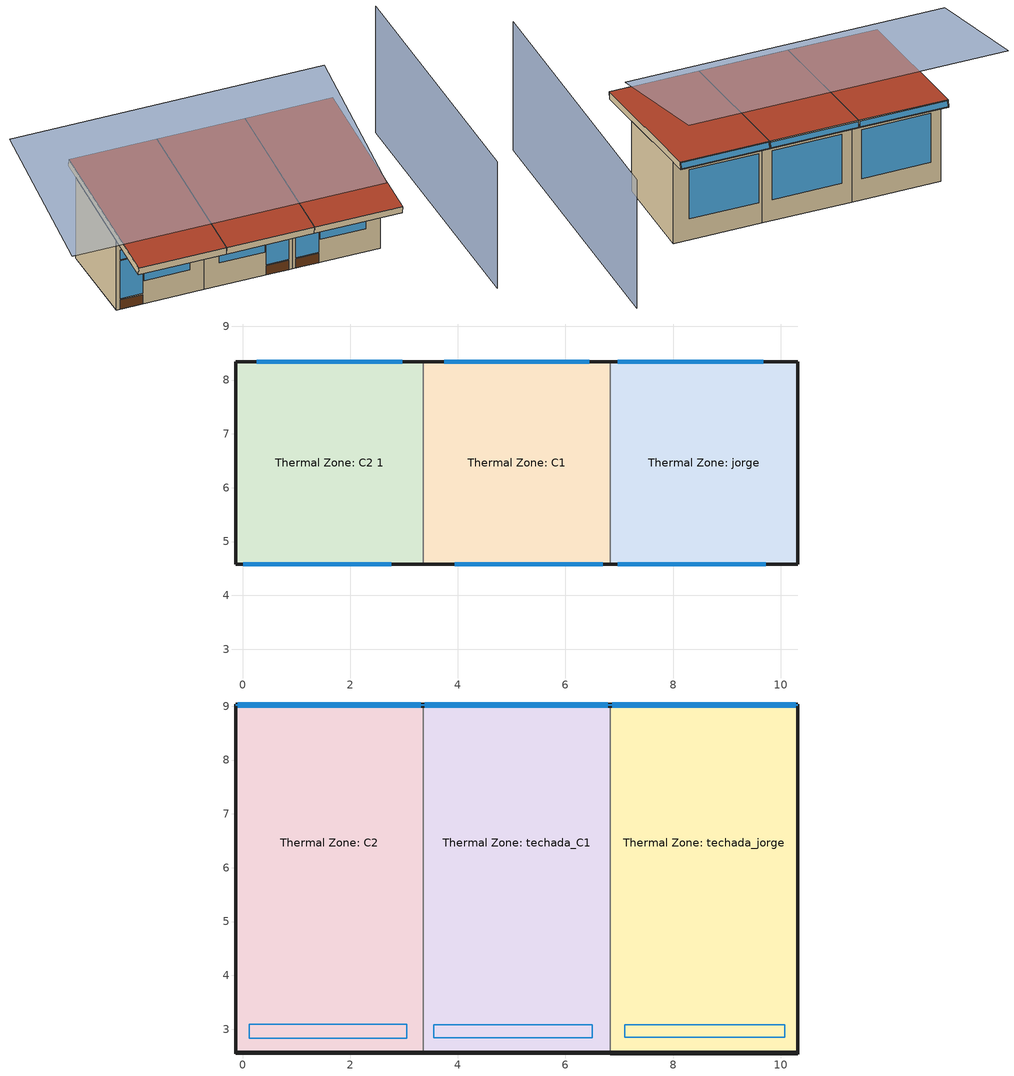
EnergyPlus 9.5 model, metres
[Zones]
Thermal Zone: C1
 floor ground (CAD): 6.84,8.34 6.84,4.58 3.36,4.58 3.36,8.34 z0
 wall outside (Tabique): 6.84,8.34 3.36,8.34 z0:3.5; 3.36,4.58 6.84,4.58 z0:3
 wall to Thermal Zone: jorge (Tabique): 6.84,8.34,3.5 6.84,4.58,3 6.84,4.58,0 6.84,8.34,0
 wall to Thermal Zone: C2 1 (Tabique): 3.36,8.34,3.5 3.36,8.34,0 3.36,4.58,0 3.36,4.58,3
 window (Interior Window): 6.45,8.34 3.75,8.34 z0.9:3; 5.8,4.58 6.7,4.58 z0.45:2.1; 3.95,4.58 5.75,4.58 z1:2.1; 4,4.58 6.7,4.58 z2.15:2.55
 door (AluminioDoor): 5.8,4.58 6.7,4.58 z0:0.4
Thermal Zone: C2 1
 floor ground (CAD): 3.36,8.34 3.36,4.58 -0.12,4.58 -0.12,8.34 z0
 wall outside (Tabique): 3.36,8.34 -0.12,8.34 z0:3.5; -0.12,4.58 3.36,4.58 z0:3; -0.12,8.34,3.5 -0.12,8.34,0 -0.12,4.58,0 -0.12,4.58,3
 window (Interior Window): 2.97,8.34 0.27,8.34 z0.9:3; 0.02,4.58 0.92,4.58 z0.45:2.1; 0.97,4.58 2.77,4.58 z1:2.1; 0.02,4.58 2.72,4.58 z2.15:2.55
 door (AluminioDoor): 0.02,4.58 0.92,4.58 z0:0.4
Thermal Zone: jorge
 floor ground (CAD): 10.32,8.34 10.32,4.58 6.84,4.58 6.84,8.34 z0
 wall outside (Tabique): 10.32,8.34 6.84,8.34 z0:3.5; 6.84,4.58 10.32,4.58 z0:3; 10.32,8.34,3.5 10.32,4.58,3 10.32,4.58,0 10.32,8.34,0
 window (Interior Window): 9.68,8.34 6.98,8.34 z0.9:3; 6.98,4.58 7.88,4.58 z0.45:2.1; 7.93,4.58 9.73,4.58 z1:2.1; 6.98,4.58 9.68,4.58 z2.15:2.55
 door (AluminioDoor): 6.98,4.58 7.88,4.58 z0:0.4
Thermal Zone: C2
 floor outside (TechoHueco): 3.36,9.04,3.59 3.36,8.34,3.5 -0.12,8.34,3.5 -0.12,9.04,3.59; 3.36,4.58,3 3.36,2.58,2.73 -0.12,2.58,2.73 -0.12,4.58,3
 floor to Thermal Zone: C2 1 (TechoHueco): 3.36,8.34,3.5 3.36,4.58,3 -0.12,4.58,3 -0.12,8.34,3.5
 wall outside (TechoHueco): 3.36,9,3.89 3.36,9.04,3.59 -0.12,9.04,3.59 -0.12,9,3.89; -0.12,9,3.89 -0.12,9.04,3.59 -0.12,2.58,2.73 -0.12,2.54,3.03; -0.12,2.54,3.03 -0.12,2.58,2.73 3.36,2.58,2.73 3.36,2.54,3.03
 wall to Thermal Zone: techada_C1 (TechoHueco): 3.36,9,3.89 3.36,2.54,3.03 3.36,2.58,2.73 3.36,9.04,3.59
 window (Interior Window): 3.31,9.01,3.85 3.31,9.04,3.62 -0.09,9.04,3.62 -0.09,9.01,3.85
 roof outside (TechoHueco): 3.36,2.54,3.03 3.36,9,3.89 -0.12,9,3.89 -0.12,2.54,3.03
 skylight (Interior Window): 3.06,3.09,2.8 3.06,2.83,2.77 0.13,2.83,2.77 0.13,3.09,2.8
Thermal Zone: techada_C1
 floor outside (TechoHueco): 6.84,9.04,3.59 6.84,8.34,3.5 3.36,8.34,3.5 3.36,9.04,3.59; 6.84,4.58,3 6.84,2.58,2.73 3.36,2.58,2.73 3.36,4.58,3
 floor to Thermal Zone: C1 (TechoHueco): 6.84,8.34,3.5 6.84,4.58,3 3.36,4.58,3 3.36,8.34,3.5
 wall outside (TechoHueco): 6.84,9,3.89 6.84,9.04,3.59 3.36,9.04,3.59 3.36,9,3.89; 3.36,2.54,3.03 3.36,2.58,2.73 6.84,2.58,2.73 6.84,2.54,3.03
 wall to Thermal Zone: techada_jorge (TechoHueco): 6.84,9,3.89 6.84,2.54,3.03 6.84,2.58,2.73 6.84,9.04,3.59
 window (Interior Window): 6.79,9.01,3.85 6.79,9.04,3.62 3.39,9.04,3.62 3.39,9.01,3.85
 roof outside (TechoHueco): 6.84,2.54,3.03 6.84,9,3.89 3.36,9,3.89 3.36,2.54,3.03
 skylight (Interior Window): 6.5,3.09,2.8 6.5,2.84,2.77 3.55,2.84,2.77 3.55,3.09,2.8
Thermal Zone: techada_jorge
 floor outside (TechoHueco): 10.32,9.04,3.59 10.32,8.34,3.5 6.84,8.34,3.5 6.84,9.04,3.59; 10.32,4.58,3 10.32,2.58,2.73 6.84,2.58,2.73 6.84,4.58,3
 floor to Thermal Zone: jorge (TechoHueco): 10.32,8.34,3.5 10.32,4.58,3 6.84,4.58,3 6.84,8.34,3.5
 wall outside (TechoHueco): 10.32,9,3.89 10.32,2.54,3.03 10.32,2.58,2.73 10.32,9.04,3.59; 10.32,9,3.89 10.32,9.04,3.59 6.84,9.04,3.59 6.84,9,3.89; 6.84,2.54,3.03 6.84,2.58,2.73 10.32,2.58,2.73 10.32,2.54,3.03
 window (Interior Window): 10.28,9.01,3.85 10.28,9.04,3.62 6.87,9.04,3.62 6.87,9.01,3.85
 roof outside (TechoHueco): 10.32,2.54,3.03 10.32,9,3.89 6.84,9,3.89 6.84,2.54,3.03
 skylight (Interior Window): 10.07,3.09,2.8 10.07,2.85,2.77 7.1,2.85,2.77 7.1,3.09,2.8
shading: 13.18,0.45 13.18,11.71 z0:5.5; 9.98,8.99,5.37 9.98,3.22,3.75 -2.46,3.22,3.75 -2.46,8.99,5.37
[Building]
Building 1
[Site:Location]
Temixco: Latitude {deg}=18.85; Longitude {deg}=-99.14; Time Zone {hr}=-6; Elevation {m}=1280
[Site:GroundTemperature:BuildingSurface]
21, 21, 21, 21, 21, 21, 21, 21, 21, 21, 21, 21
[Material] Thermal Absorptance=0.9
Name | Roughness | Thickness {m} | Conductivity {W/m-K} | Density {kg/m3} | Specific Heat {J/kg-K} | Solar Absorptance | Visible Absorptance
Aluminio | MediumSmooth | 0.05 | 205 | 1500 | 880 | 0.43 | 0.43
Tabique | MediumRough | 0.14 | 0.7 | 1970 | 800 | 0.65 | 0.65
CAD | Rough | 0.1 | 2 | 2400 | 1000 | 0.6 | 0.6
MorteroAD | Rough | 0.1 | 0.88 | 2800 | 896 | 0.2 | 0.2
[WindowMaterial:Glazing]
Clear 3mm: Optical Data Type=SpectralAverage; Thickness {m}=0.003; Solar Transmittance at Normal Incidence=0.837; Front Side Solar Reflectance at Normal Incidence=0.075; Back Side Solar Reflectance at Normal Incidence=0; Visible Transmittance at Normal Incidence=0.898; Front Side Visible Reflectance at Normal Incidence=0.081; Back Side Visible Reflectance at Normal Incidence=0; Infrared Transmittance at Normal Incidence=0; Front Side Infrared Hemispherical Emissivity=0.84; Back Side Infrared Hemispherical Emissivity=0.84; Conductivity {W/m-K}=0.9; Dirt Correction Factor for Solar and Visible Transmittance=1; Solar Diffusing=No
[Construction]
Interior Window: Clear 3mm
AluminioDoor: Aluminio
CAD: CAD
Tabique: Tabique
TechoHueco: MorteroAD
[Zone]
Thermal Zone: C1; Thermal Zone: C2; Thermal Zone: C2 1; Thermal Zone: jorge; Thermal Zone: techada_C1; Thermal Zone: techada_jorge
[People] Number of People Schedule=George; Number of People Calculation Method=People; Fraction Radiant=0.3; Sensible Heat Fraction=autocalculate; Activity Level Schedule=ActividadPersona; Carbon Dioxide Generation Rate {m3/s-W}=3.82e-08; Enable ASHRAE 55 Comfort Warnings=No; Mean Radiant Temperature Calculation Type=ZoneAveraged
Name | Zone or ZoneList | Number of People | Work Efficiency Schedule | Clothing Insulation Calculation Method Schedule | Clothing Insulation Schedule | Air Velocity Schedule | Thermal Comfort Model 1 Type | Clothing Insulation Calculation Method
Jorge | Thermal Zone: jorge | 1 | WorkingPerson | Clothing | Wearing | Velocidad | Fanger
Cub01 | Thermal Zone: C1 | 1 |  |  |  |  |  | ClothingInsulationSchedule
Cub02 | Thermal Zone: C2 1 | 2 |  |  |  |  |  | ClothingInsulationSchedule
[ElectricEquipment] Design Level Calculation Method=EquipmentLevel
Name | Zone or ZoneList | Schedule | Design Level {W} | Fraction Radiant
iMac_jorge | Thermal Zone: jorge | LapMac | 166 | 0.2
Impresora_jorge | Thermal Zone: jorge | HPLaser | 7 | 0.1
Telefono_jorge | Thermal Zone: jorge | Telephone | 1.5 | 0.01
MonitorDell_jorge | Thermal Zone: jorge | Dell | 40 | 0.35
CPU_jorge | Thermal Zone: jorge | CPUG | 294 | 0.1
Agilent_jorge | Thermal Zone: jorge | AGILENT | 25 | 0
Regulador_jorge | Thermal Zone: jorge | ReguladorSteren | 5 | 0.01
iMac_C2 | Thermal Zone: C2 1 | LapMac | 166 | 0.2
Impresora1_C2 | Thermal Zone: C2 1 | HPLaser | 7 | 0.1
Telefono_C2 | Thermal Zone: C2 1 | Telephone | 1.5 | 0.01
MonitorDell_C2 | Thermal Zone: C2 1 | Dell | 40 | 0.35
CPU_C2 | Thermal Zone: C2 1 | CPUG | 294 | 0.1
Agilent_C2 | Thermal Zone: C2 1 | AGILENT | 25 | 0
Regulador_C2 | Thermal Zone: C2 1 | ReguladorSteren | 5 | 0.01
iMac_C1 | Thermal Zone: C1 | LapMac | 166 | 0.2
Impresora_C1 | Thermal Zone: C1 | HPLaser | 7 | 0.1
Telefono_C1 | Thermal Zone: C1 | Telephone | 1.5 | 0.01
MonitorDell_C1 | Thermal Zone: C1 | Dell | 40 | 0.35
CPU_C1 | Thermal Zone: C1 | CPUG | 294 | 0.1
Agilent_C1 | Thermal Zone: C1 | AGILENT | 25 | 0
Regulador_C1 | Thermal Zone: C1 | ReguladorSteren | 5 | 0.01
[Schedule:Compact]
LapMac: Through: 12/31, For: Weekdays, Until: 9:00, .29, Until: 18:00, 1, Until: 24:00, .29, For Weekends, Until 24:00, .29
HPLaser: Through: 12/31, For: Weekdays, Until: 9:00, .15, Until: 18:00, 1, Until: 24:00, .15, For: Weekends, Until: 24:00, .15
Telephone; ReguladorSteren: Through: 12/31, For: AllDays, Until: 24:00, 1
Dell: Through: 12/31, For: Weekdays, Until: 9:00, .025, Until: 13:00, 1, Until: 14:30, .05, Until: 24:00, .025, For: Weekends, Until: 24:00, .025
CPUG: Through: 12/31, For: Weekdays, Until: 9:00, .17, Until: 18:00, 1, Until: 24:00, .17, For Weekends, Until 24:00, .17
AGILENT: Through: 12/31, For: Weekdays, Until: 9:00, .48, Until: 16:00, 1, Until: 24:00, .48
George: Through: 12/31, For: Weekdays, Until: 9:00, 0, Until: 18:00, 1, Until: 24:00, 0, For: Weekends, Until: 24:00, 0
ActividadPersona: Through: 12/31, For Weekdays, Until: 9:00, 0, Until: 18:00, 117, Until:24:00, 0, For: Weekends, Until: 24:00, 0
WorkingPerson: Through: 12/31, For: AllDays, Until: 24:00, 0
Velocidad: Through: 12/31, For: Weekdays, Until: 9:00, .1, Until: 18:00, .3, Until: 24:00, .1, For: Weekends, Until: 24:00, .1
Clothing: Through: 12/31, For: WeekDays, Until: 9:00, 1, Until:18:00, 2, Until: 24:00, 1
Wearing: Through: 12/31, For: WeekDays, Until: 9:00, 0, Until: 14:00, .55, Until:16:00, 0, Until: 18:00, .8, Until: 24:00, 0, For: Weekends, Until: 24:00, 0
[AirflowNetwork:SimulationControl]
Techadas: AirflowNetwork Control=MultizoneWithoutDistribution; Wind Pressure Coefficient Type=SurfaceAverageCalculation; Building Type=LowRise; Maximum Number of Iterations=500; Initialization Type=ZeroNodePressures; Relative Airflow Convergence Tolerance=0.0001; Absolute Airflow Convergence Tolerance {kg/s}=0.000001; Convergence Acceleration Limit=-.5; Ratio of Building Width Along Short Axis to Width Along Long Axis=1; Height Dependence of External Node Temperature=No; Solver=SkylineLU; Allow Unsupported Zone Equipment=No
[AirflowNetwork:MultiZone:Zone] Ventilation Control Mode=NoVent; Indoor and Outdoor Temperature Difference Upper Limit for Minimum Venting Open Factor {deltaC}=100; Indoor and Outdoor Enthalpy Difference Upper Limit for Minimum Venting Open Factor {deltaJ/kg}=300000; Single Sided Wind Pressure Coefficient Algorithm=Standard; Facade Width {m}=10
Thermal Zone: techada_jorge; Thermal Zone: jorge; Thermal Zone: C2; Thermal Zone: techada_C1; Thermal Zone: C1; Thermal Zone: C2 1
[AirflowNetwork:MultiZone:Surface] Window/Door Opening Factor, or Crack Factor=1; Ventilation Control Mode=ZoneLevel; Indoor and Outdoor Temperature Difference Upper Limit for Minimum Venting Open Factor {deltaC}=100; Indoor and Outdoor Enthalpy Difference Upper Limit for Minimum Venting Open Factor {deltaJ/kg}=300000; Equivalent Rectangle Method=PolygonHeight; Equivalent Rectangle Aspect Ratio=1
Name | Leakage Component
TVS_jorge; TVN_jorge; TVS_C1; TVN_C1; TVS_C2; TVN_C2 | Cracks_techada
puerta_jorge; aluminio_jorge; VSAB_jorge; VSAR_jorge; VN_jorge; aluminio_C1; puerta_C1; VSAB_C1; VSAR_C1; VN_C1; aluminio_C2; puerta_C2; VSAB_C2; VSAR_C2; VN_C2 | Cracks_Cub
[AirflowNetwork:MultiZone:Surface:Crack] Air Mass Flow Exponent=0.65
Name | Air Mass Flow Coefficient at Reference Conditions {kg/s}
Cracks_techada | 0.5
Cracks_Cub | 0.01
[AirflowNetwork:MultiZone:Component:DetailedOpening] Air Mass Flow Coefficient When Opening is Closed {kg/s-m}=0.001; Air Mass Flow Exponent When Opening is Closed=0.65; Type of Rectangular Large Vertical Opening (LVO)=NonPivoted; Extra Crack Length or Height of Pivoting Axis {m}=0; Number of Sets of Opening Factor Data=2; Opening Factor 1=0; Discharge Coefficient for Opening Factor 1=0.001; Width Factor for Opening Factor 1=0; Height Factor for Opening Factor 1=0; Start Height Factor for Opening Factor 1=0; Opening Factor 2=1; Width Factor for Opening Factor 2=1; Height Factor for Opening Factor 2=1; Start Height Factor for Opening Factor 2=0
Name | Discharge Coefficient for Opening Factor 2
VNorte | 0.6
VSur | 1
